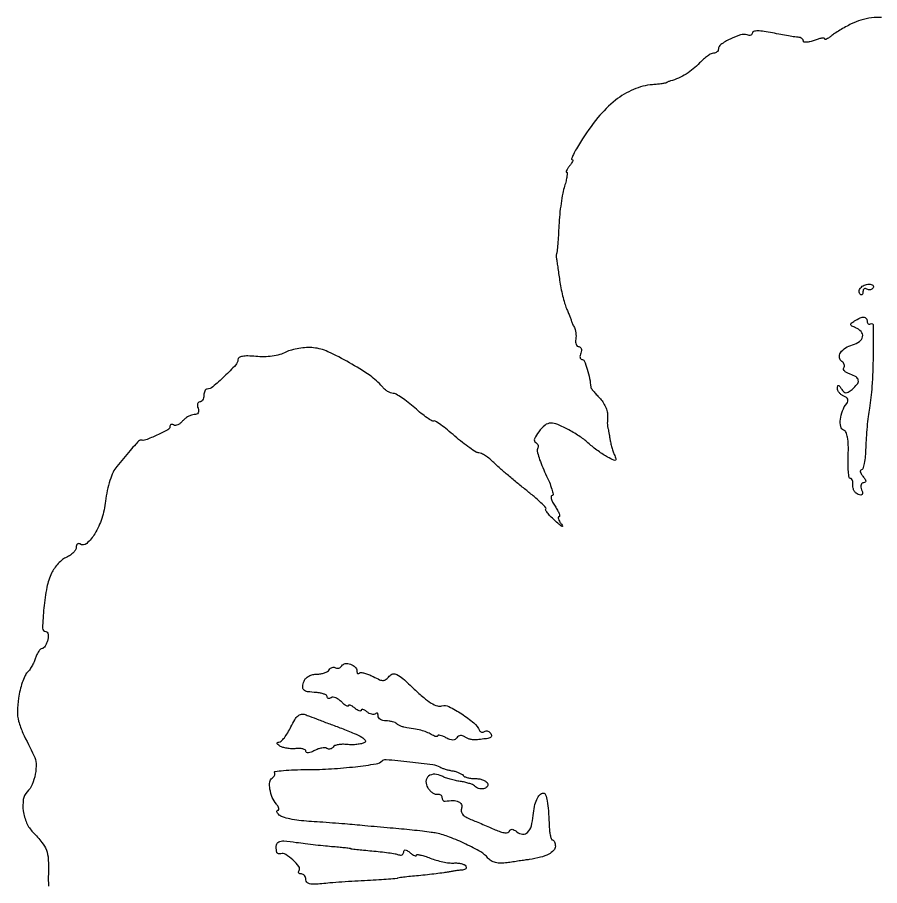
# Model space of a CAD drawing. Extents: x 0 to 455, y 0 to 405.
# Drawn here: x 5.2 to 207.9, y 199.3 to 403.4 of the extents above; entities that cross this region are included whole.
import ezdxf

# ---------------------------------------------------------------- set-up
doc = ezdxf.new("R2010")
doc.units = 0

msp = doc.modelspace()

# ---------------------------------------------------------------- linework, layer by layer
msp.add_lwpolyline([(208.392117, 403.407031, 0.041663), (206.027023, 403.30562, 0.039697), (203.531941, 402.785585, 0.045216), (201.261903, 401.891502, 0.010622), (199.911304, 401.17662, 0.00931), (198.530875, 400.373947, 0.009399), (197.311375, 399.602403, 0.027464), (196.511903, 399.009878, -0.02215), (195.931118, 398.569799, -0.04858), (195.444121, 398.299271, -0.098397), (195.125009, 398.229982, -0.419392), (195, 398.352804, 0.400372), (194.838382, 398.522286, 0.046955), (194.265625, 398.495717, 0.03605), (193.458997, 398.32188, 0.01975), (192.5, 398, -0.026892), (191.541101, 397.693313, -0.04981), (190.734375, 397.566232, -0.07673), (190.185521, 397.619335, -0.342856), (190, 397.858084, 0.148563), (189.904533, 398.172296, 0.091803), (189.632812, 398.450823, 0.076983), (189.227932, 398.651932, 0.062176), (188.75, 398.740462, -0.02464), (188.004602, 398.821458, -0.003432), (186.471875, 399.075686, -0.00392), (184.660268, 399.403609, -0.003317), (182.75, 399.778023, 0.013958), (180.729243, 400.129615, 0.035601), (179.246961, 400.238281, 0.053199), (178.282943, 400.137378, 0.353795), (178, 399.787561, -0.15005), (177.899656, 399.460722, -0.148314), (177.632812, 399.244688, -0.114065), (177.228045, 399.17981, -0.068757), (176.75, 399.279461, 0.163917), (175.226396, 399.306686, 0.037081), (172.790473, 398.330342, 0.035052), (170.565379, 397.040307, 0.248778), (170, 395.97432, -0.115777), (169.912775, 395.602673, -0.100465), (169.666497, 395.286206, -0.093286), (169.298235, 395.07379, -0.08449), (168.864671, 395, 0.125165), (168.289996, 394.853853, 0.028946), (167.435192, 394.322751, 0.028128), (166.493997, 393.576993, 0.024276), (165.592651, 392.694473, -0.033945), (164.102047, 391.290375, -0.033425), (162.427759, 390.092977, -0.033728), (160.624675, 389.139145, -0.036128), (158.75, 388.461367, 0.015518), (158.444535, 388.364954, 0.015705), (158.146875, 388.250129, 0.015691), (157.894604, 388.134139, 0.059695), (157.75, 388.039071, -0.136704), (157.54827, 387.94677, -0.004815), (156.692188, 387.819349, -0.008616), (155.667629, 387.694876, -0.005887), (154.5, 387.587279, 0.082448), (150.055574, 386.477769, 0.066027), (145.82087, 383.933437, 0.053856), (141.690085, 379.842916, 0.029906), (137.549239, 374.077999, 0.010474), (136.606724, 372.513288, 0.019327), (135.917648, 371.197912, 0.01713), (135.480215, 370.190498, 0.528961), (135.6099, 370, -0.397337), (135.744594, 369.872895, -0.111495), (135.692675, 369.559375, -0.052943), (135.433766, 369.076264, -0.023746), (135, 368.5, 0.020622), (134.560649, 367.923843, 0.044498), (134.283135, 367.440625, 0.085961), (134.197649, 367.120408, 0.44064), (134.30775, 367, -0.42773), (134.469913, 366.830212, -0.025442), (134.393696, 366.045313, -0.025703), (134.182116, 364.99655, -0.014538), (133.824286, 363.75, 0.030488), (133.40531, 362.092972, 0.010966), (133.006118, 359.692187, 0.010831), (132.682601, 357.035461, 0.012631), (132.493985, 354.5, -0.003001), (132.36542, 352.16466, -0.004422), (132.222077, 350.115625, -0.002119), (132.077606, 348.377404, -0.081307), (131.981472, 348, 0.067592), (131.909181, 347.74544, 0.026663), (131.876957, 347.381912, 0.025799), (131.883585, 346.98003, 0.029316), (131.932247, 346.597997, -0.00861), (132.02746, 346.036891, -0.000965), (132.219479, 344.757171, -0.001172), (132.441489, 343.233203, -0.000951), (132.672617, 341.597997, 0.014187), (132.967763, 339.845882, 0.011218), (133.382834, 337.969412, 0.011379), (133.847112, 336.244204, 0.027515), (134.288155, 335, -0.003443), (134.695314, 334.00605, -0.004443), (135.054774, 333.0875, -0.003403), (135.343605, 332.313873, -0.038728), (135.431519, 332, 0.047822), (135.508718, 331.742472, 0.013037), (135.679281, 331.353125, 0.013062), (135.896857, 330.919536, 0.013251), (136.135794, 330.5, -0.073879), (136.348324, 329.99269, -0.033075), (136.480358, 329.279687, -0.031832), (136.522336, 328.493416, -0.037383), (136.458966, 327.75, 0.055533), (136.42625, 327.080353, 0.084255), (136.55899, 326.514063, 0.113352), (136.829958, 326.13778, 0.182216), (137.195473, 326, -0.174242), (137.535231, 325.877892, -0.149511), (137.745708, 325.559375, -0.104659), (137.783897, 325.074205, -0.059169), (137.638374, 324.5, 0.048047), (137.479073, 323.925272, 0.08802), (137.479665, 323.440625, 0.137856), (137.633473, 323.122861, 0.214716), (137.906385, 323, -0.30642), (138.447847, 322.633784, -0.018356), (139.148108, 320.68364, -0.026158), (139.724941, 318.477398, -0.03875), (139.975962, 316.495192, 0.14887), (140.079637, 316.205862, 0.011171), (140.599025, 315.539376, 0.014668), (141.27118, 314.76314, 0.010601), (142.063274, 313.936726, -0.050316), (142.839946, 312.985756, -0.041523), (143.469359, 311.837188, -0.043206), (143.870362, 310.673859, -0.081424), (143.952583, 309.686726, 0.009746), (143.900177, 308.812816, 0.011968), (143.886715, 307.995476, 0.010469), (143.906119, 307.31249, 0.080378), (143.972642, 307, -0.039286), (144.064148, 306.695171, -0.005691), (144.194166, 306.059375, -0.006419), (144.329956, 305.30239, -0.005455), (144.454305, 304.5, 0.019892), (144.620701, 303.598979, 0.011797), (144.886768, 302.539264, 0.011796), (145.202589, 301.493053, 0.019854), (145.522602, 300.633666, -0.017809), (145.932665, 299.546071, -0.399389), (145.803104, 299.267271, -0.21209), (145.389583, 299.284718, -0.007811), (143.964627, 300.018931, -0.021168), (142.920864, 300.635727, -0.012051), (141.710874, 301.463807, -0.012019), (140.530708, 302.357809, -0.019425), (139.576316, 303.180095, 0.041089), (137.537405, 304.788449, 0.023614), (134.848847, 306.394723, 0.021642), (132.209551, 307.663289, 0.101539), (130.568603, 308, 0.173233), (129.231828, 307.522525, 0.056448), (127.748013, 305.998097, 0.063358), (126.776703, 304.350079, 0.371629), (127.055758, 303.46554, -0.088813), (127.387459, 303.168255, -0.094941), (127.586013, 302.780821, -0.099936), (127.621537, 302.364181, -0.1103), (127.489112, 301.982382, 0.201055), (127.395338, 301.389076, 0.01724), (127.8211, 299.877419, 0.020636), (128.488521, 298.050613, 0.014484), (129.382514, 296.051481, -0.014114), (130.250917, 294.113428, -0.025913), (130.829584, 292.483872, -0.027676), (131.117514, 291.276295, -0.467585), (130.886661, 291, 0.383727), (130.663663, 290.799308, 0.09533), (130.709075, 290.265625, 0.051523), (131.02899, 289.459817, 0.024795), (131.591957, 288.5, -0.019515), (132.168543, 287.540318, -0.039074), (132.532212, 286.734375, -0.062349), (132.656711, 286.180838, -0.442828), (132.492565, 286, 0.379957), (132.326559, 285.852564, 0.113248), (132.366004, 285.485937, 0.055263), (132.633571, 284.922175, 0.025187), (133.097294, 284.25, -0.064076), (133.347343, 283.819584, -0.692716), (133.247447, 283.725117, -0.059746), (132.709185, 284.072804, -0.008781), (131.723682, 284.92061, -0.016163), (130.71438, 285.880507, -0.02679), (129.935669, 286.760183, -0.025446), (129.418077, 287.484975, -0.352235), (129.450501, 287.783834, 0.410744), (129.452365, 288.098243, 0.008638), (128.236609, 289.300902, 0.014857), (126.657437, 290.722668, 0.008814), (124.696558, 292.326775, -0.004942), (122.538686, 294.064318, -0.004534), (120.352199, 295.894275, -0.004534), (118.430992, 297.562378, -0.014843), (117.204545, 298.713551, 0.023647), (116.237332, 299.589895, 0.026774), (115.229545, 300.332944, 0.02743), (114.316369, 300.864252, 0.115291), (113.704545, 301.01562, -0.135499), (113.008546, 301.217511, -0.013508), (111.542313, 302.175411, -0.016214), (109.833128, 303.443029, -0.012195), (108.035243, 304.94191, 0.009851), (106.283764, 306.416075, 0.01554), (104.718798, 307.602951, 0.009565), (103.39758, 308.504228, 0.291102), (103.014875, 308.509193, -0.286071), (102.640264, 308.510573, -0.012322), (101.494459, 309.270448, -0.017838), (100.131181, 310.29803, -0.011403), (98.619213, 311.582903, 0.01512), (97.056061, 312.891385, 0.019262), (95.534956, 313.996228, 0.017516), (94.21729, 314.812532, 0.130638), (93.512026, 315, -0.096633), (92.931573, 315.113239, -0.041868), (92.226688, 315.470431, -0.039375), (91.517979, 315.988705, -0.04201), (90.91579, 316.601467, 0.069153), (88.088834, 319.182657, 0.021743), (83.220187, 322.224352, 0.021097), (78.159225, 324.812704, 0.0831), (74.79116, 325.725821, 0.037887), (73.166941, 325.763493, 0.026788), (71.351889, 325.570168, 0.027174), (69.627301, 325.19535, 0.05025), (68.29116, 324.679019, -0.052285), (66.880106, 324.140313, -0.029928), (65.091865, 323.777104, -0.028594), (63.14653, 323.61454, -0.031113), (61.25, 323.682855, 0.017985), (59.378589, 323.799491, 0.050301), (58.069265, 323.70211, 0.088104), (57.276056, 323.412107, 0.267235), (57, 322.932489, -0.190703), (56.509424, 321.693039, -0.013794), (53.865277, 319.027389, -0.014423), (51.082157, 316.521562, -0.172398), (49.75, 316.015973, 0.188785), (49.463499, 315.896705, 0.086143), (49.220312, 315.564067, 0.067037), (49.055297, 315.075219, 0.047956), (49, 314.5, -0.062722), (48.92777, 313.926468, -0.08088), (48.715469, 313.440625, -0.098158), (48.400789, 313.115494, -0.152681), (48.031385, 313, 0.184534), (47.710807, 312.877514, 0.147206), (47.516384, 312.559375, 0.100118), (47.488865, 312.074366, 0.055937), (47.638374, 311.5, -0.075502), (47.773569, 310.882946, -0.153632), (47.656817, 310.40567, -0.1663), (47.297756, 310.105426, -0.091968), (46.729434, 310, 0.081278), (46.07107, 309.892267, 0.044133), (45.317972, 309.562609, 0.042478), (44.591625, 309.080767, 0.051908), (44.009138, 308.51101, -0.050777), (43.470716, 307.981976, -0.064546), (42.875922, 307.620389, -0.078442), (42.317852, 307.471484, -0.165938), (41.886693, 307.570027, 0.085122), (41.547997, 307.706778, 0.163939), (41.260466, 307.674707, 0.180418), (41.069082, 307.480366, 0.105574), (41, 307.156842, -0.278748), (40.569502, 306.444643, -0.013478), (37.978388, 305.172307, -0.016412), (35.34147, 304.067746, -0.167544), (34.174264, 304.030554, 0.277115), (33.846871, 303.950259, 0.012931), (33.025007, 303.092042, 0.008931), (31.659271, 301.535017, 0.00094), (28.540215, 297.83421, 0.067206), (27.695974, 296.500142, 0.029029), (26.930114, 294.536998, 0.0265), (26.30496, 292.195747, 0.022511), (25.88985, 289.670508, -0.048613), (25.001931, 285.605703, -0.056873), (23.37171, 282.01165, -0.075754), (21.488853, 279.733466, -0.332076), (19.85464, 279.589837, 0.137655), (19.530132, 279.683145, 0.190981), (19.251051, 279.574571, 0.139832), (19.062678, 279.263497, 0.066757), (19, 278.796145, -0.136727), (18.839005, 278.218407, -0.057044), (18.340365, 277.572593, -0.050634), (17.6135, 276.962663, -0.045732), (16.754434, 276.487128, 0.064822), (15.798517, 275.909401, 0.034733), (14.780707, 274.975319, 0.033911), (13.858967, 273.860863, 0.044768), (13.188712, 272.726724, 0.063448), (12.10315, 269.423967, 0.023255), (11.39499, 264.551594, 0.014929), (11.071508, 259.799956, 0.425422), (11.841539, 259, -0.229327), (12.169484, 258.841237, -0.112627), (12.37383, 258.4125, -0.07515), (12.419435, 257.766168, -0.044079), (12.289749, 257, -0.035906), (12.029596, 256.234394, -0.047691), (11.680678, 255.5875, -0.056409), (11.30076, 255.138871, -0.191138), (10.950756, 255, 0.196124), (10.58945, 254.852609, 0.048462), (10.169045, 254.352763, 0.042276), (9.763022, 253.640223, 0.031536), (9.435456, 252.79664, -0.030872), (9.072124, 251.85726, -0.022153), (8.557164, 250.856119, -0.022484), (7.979444, 249.943462, -0.044053), (7.42755, 249.284692, 0.09238), (6.876994, 248.48195, 0.023078), (6.298374, 246.993558, 0.022788), (5.784485, 245.200105, 0.021164), (5.421138, 243.322677, 0.032502), (5.162726, 240.248763, 0.07078), (5.451148, 237.904875, 0.044506), (6.472585, 235.13004, 0.006827), (9.061454, 229.842691, -0.108847), (9.55181, 227.939258, -0.055325), (9.365061, 225.46205, -0.054838), (8.629849, 223.045549, -0.095409), (7.458862, 221.316005, 0.161697), (6.554171, 219.511728, 0.071349), (6.549572, 216.811388, 0.06687), (7.34207, 213.995006, 0.092459), (8.804089, 211.821943, -0.023769), (10.942151, 209.428481, -0.081248), (11.975005, 207.622172, -0.07667), (12.409371, 205.525157, -0.019691), (12.450433, 202.054351, 0.01732), (12.471377, 199.100916, 0.058393)], format="xyb")
for points in [[(206.386913, 339.817021, -0.108766), (206.11522, 339.536973, -0.099739), (205.742602, 339.385962, -0.095385), (205.326205, 339.387618, -0.090093), (204.930902, 339.542705, 0.110306), (204.576421, 339.66565, 0.182985), (204.273452, 339.588987, 0.160128), (204.069898, 339.317541, 0.081648), (204, 338.89235, -0.048234), (203.958448, 338.462615, -0.143953), (203.82371, 338.203001, -0.26052), (203.626986, 338.142918, -0.14401), (203.399864, 338.266802, -0.211031), (203.11495, 339.002601, -0.164261), (203.430276, 339.810467, -0.120282), (204.290924, 340.442781, -0.098875), (205.412023, 340.666667, -0.057035), (205.948943, 340.60522, -0.122855), (206.317147, 340.417083, -0.190522), (206.461045, 340.13892, -0.165088)], [(205, 331.940983, 0.07916), (205.058715, 331.572444, 0.157194), (205.230623, 331.335585, 0.184717), (205.486266, 331.265982, 0.11401), (205.785099, 331.367184, -0.586064), (206.417151, 331.01642, -0.004505), (206.380347, 323.765436, -0.011393), (206.116466, 316.611536, -0.029688), (205.505244, 311.5, 0.014428), (205.218271, 309.594968, 0.006898), (204.954209, 307.133383, 0.006832), (204.748914, 304.553373, 0.00967), (204.642051, 302.251942, -0.015612), (204.524659, 300.240027, -0.025351), (204.285447, 298.54493, -0.022834), (203.976911, 297.265001, -0.333157), (203.627555, 297.001942, 0.284346), (203.410583, 296.867028, 0.177712), (203.377077, 296.559945, 0.079573), (203.582527, 296.076551, 0.03302), (204, 295.5, -0.02759), (204.491924, 294.835917, -0.12063), (204.65475, 294.37895, -0.281709), (204.525786, 294.109908, -0.144652), (204.15383, 294, 0.177936), (203.790899, 293.86662, 0.148745), (203.567733, 293.519293, 0.103003), (203.530363, 292.990055, 0.05797), (203.690734, 292.36355, -0.038866), (203.906161, 291.63824, -0.205557), (203.827822, 291.240437, -0.271315), (203.511216, 291.090993, -0.062161), (202.90935, 291.221179, -0.098868), (202.38134, 291.533592, -0.075879), (201.954795, 292.052568, -0.073486), (201.691745, 292.692917, -0.082041), (201.638889, 293.357629, 0.042958), (201.637946, 293.986507, 0.065889), (201.519779, 294.517553, 0.090076), (201.310115, 294.875221, 0.218616), (201.038372, 295, -0.36805), (200.756652, 295.239867, -0.016654), (200.583476, 296.597879, -0.021165), (200.493467, 298.354019, -0.012747), (200.528106, 300.439588, 0.01506), (200.55779, 302.916972, 0.040128), (200.384319, 304.675109, 0.060207), (200.026153, 305.837775, 0.198884), (199.456246, 306.378416, -0.257483), (198.759696, 307.204767, -0.077648), (198.689337, 308.904522, -0.065052), (199.185973, 310.903313, -0.071979), (200.169956, 312.633217, 0.093439), (200.434363, 313.147936, 0.163163), (200.417626, 313.622248, 0.144427), (200.109839, 314.030828, 0.06808), (199.525523, 314.351832, -0.067899), (198.943446, 314.671333, -0.063337), (198.452621, 315.141676, -0.067573), (198.123024, 315.685027, -0.105961), (198.015313, 316.218615, -0.040302), (198.065896, 316.763842, -0.412003), (198.233586, 316.882574, -0.19629), (198.490749, 316.723784, -0.016454), (198.939097, 316.064302, 0.050531), (199.481966, 315.372206, 0.190605), (199.973918, 315.147786, 0.156052), (200.551664, 315.300438, 0.03121), (201.423785, 315.936747, 0.046832), (202.629757, 317.144945, 0.206126), (202.905938, 318.08999, 0.231205), (202.400857, 318.866552, 0.05816), (200.985479, 319.504609, -0.044968), (200.252494, 319.812099, -0.075949), (199.718656, 320.208477, -0.112796), (199.45965, 320.625423, -0.224878), (199.501791, 321.002898, 0.112479), (199.629638, 321.376684, 0.100179), (199.590979, 321.78608, 0.094294), (199.391109, 322.168246, 0.087048), (199.059986, 322.462927, -0.228359), (198.473191, 323.38204, -0.172653), (198.741403, 324.566145, -0.111751), (199.890433, 325.710892, -0.078925), (201.572358, 326.428805, 0.094435), (203.192789, 327.180252, 0.19606), (203.92173, 328.340192, 0.228474), (203.581964, 329.542638, 0.12052), (202.278025, 330.446806, -0.021499), (201.355503, 330.847105, -0.245408), (201.127, 331.155874, -0.271633), (201.261156, 331.497023, -0.025443), (202.028025, 332.038482, -0.031866), (203.332199, 332.751295, -0.117863), (204.244821, 332.93805, -0.239264), (204.783715, 332.641904, -0.150779)], [(85, 249.726345, 0.054131), (85.039881, 249.359045, 0.162927), (85.16764, 249.145587, 0.257279), (85.354038, 249.106867, 0.122248), (85.570689, 249.237356, -0.226277), (85.955154, 249.373502, -0.036293), (86.760786, 249.229169, -0.034063), (87.752838, 248.902695, -0.023871), (88.820689, 248.408091, 0.019075), (90.349083, 247.682301, 0.108583), (91.227524, 247.514382, 0.16605), (91.905105, 247.766751, 0.061759), (92.616242, 248.512272, -0.179805), (93.42723, 249.039619, -0.176609), (94.392997, 248.914468, -0.062822), (95.819355, 247.930325, -0.008646), (98.472717, 245.474611, 0.015616), (100.70433, 243.466245, 0.03848), (102.490933, 242.17821, 0.054823), (103.91894, 241.509099, 0.160348), (104.992613, 241.497656, -0.196431), (106.62969, 241.365434, -0.027092), (109.651177, 239.62465, -0.030308), (112.506072, 237.510325, -0.114315), (113.83541, 235.743769, 0.123769), (114.028994, 235.496259, 0.116878), (114.320657, 235.363178, 0.104731), (114.66803, 235.367811, 0.083075), (115.016312, 235.510081, -0.119451), (115.387096, 235.631229, -0.100674), (115.797949, 235.580585, -0.092127), (116.186095, 235.364971, -0.08179), (116.489919, 235.016312, -0.112182), (116.626646, 234.617325, -0.159913), (116.549001, 234.253799, -0.145303), (116.261064, 233.983049, -0.08778), (115.809017, 233.847686, -0.000841), (115.200131, 233.777875, -0.000444), (114.443899, 233.693138, -0.000441), (113.669548, 233.607759, -0.000681), (113, 233.535456, -0.054427), (112.340716, 233.537129, -0.036581), (111.599589, 233.675372, -0.036767), (110.892966, 233.91823, -0.058431), (110.339028, 234.236329, 0.077809), (109.830573, 234.502778, 0.108471), (109.32177, 234.559637, 0.119637), (108.871907, 234.399009, 0.109466), (108.528339, 234.045854, -0.123553), (108.114838, 233.643801, -0.130822), (107.569374, 233.495577, -0.089655), (106.856881, 233.620572, -0.034738), (105.939312, 234.032479, 0.022583), (105.19508, 234.388538, 0.04407), (104.569673, 234.590941, 0.070256), (104.142812, 234.627155, 0.398007), (104, 234.476167, -0.303865), (103.893912, 234.317721, -0.135587), (103.632812, 234.285901, -0.069865), (103.229843, 234.405172, -0.032794), (102.75, 234.662863, 0.040895), (101.678548, 235.21612, 0.028795), (100.398215, 235.665183, 0.023121), (98.807422, 236.04358, 0.011625), (96.770371, 236.380778, -0.02959), (96.057796, 236.525193, -0.027263), (95.347003, 236.75573, -0.028307), (94.736617, 237.031793, -0.07616), (94.353704, 237.312962, 0.095384), (93.96336, 237.577272, 0.034735), (93.329942, 237.798183, 0.032912), (92.585593, 237.949324, 0.033645), (91.833333, 238, -0.061768), (91.132309, 238.086934, -0.080164), (90.538542, 238.342708, -0.09778), (90.141105, 238.721717, -0.154765), (90, 239.166667, 0.057388), (89.953729, 239.56848, 0.172529), (89.806715, 239.79734, 0.253554), (89.592176, 239.832285, 0.113033), (89.342009, 239.675343, -0.171918), (88.989854, 239.507446, -0.082297), (88.483088, 239.537806, -0.066538), (87.904134, 239.753708, -0.050768), (87.342009, 240.131121, 0.03138), (86.826304, 240.507117, 0.074889), (86.394215, 240.698909, 0.168576), (86.119912, 240.680843, 0.301415), (86, 240.5, -0.341777), (85.867713, 240.329078, -0.144806), (85.559375, 240.339608, -0.064878), (85.07637, 240.573717, -0.027963), (84.5, 241, 0.025998), (83.923674, 241.429763, 0.059248), (83.440625, 241.675378, 0.129665), (83.130356, 241.704677, 0.367029), (83, 241.551016, -0.43801), (82.863702, 241.425279, -0.108093), (82.535693, 241.525275, -0.047876), (82.02689, 241.878572, -0.020699), (81.41938, 242.437763, 0.044372), (80.746665, 243.000613, 0.05587), (80.033, 243.387164, 0.066704), (79.386218, 243.553396, 0.169581), (78.91938, 243.450174, -0.06557), (78.567294, 243.291834, -0.137775), (78.26986, 243.286526, -0.191063), (78.074382, 243.43012, -0.140614), (77.999294, 243.690983, 0.25276), (77.825259, 244.012587, 0.055662), (77.245557, 244.305901, 0.045159), (76.416706, 244.532573, 0.029744), (75.434372, 244.648255, -0.022484), (73.406919, 244.857238, -0.154239), (72.516544, 245.291453, -0.23993), (72.250179, 246.044382, -0.058938), (72.58345, 247.356872, -0.108711), (72.997891, 247.98535, -0.066381), (73.714371, 248.517331, -0.061723), (74.608552, 248.877407, -0.064974), (75.547972, 249, 0.039916), (76.487431, 249.075118, 0.042761), (77.380864, 249.298542, 0.046903), (78.105451, 249.625828, 0.125459), (78.510081, 250.016312, -0.08344), (78.815187, 250.364134, -0.092847), (79.206842, 250.577624, -0.100558), (79.623007, 250.625047, -0.117181), (80, 250.5, 0.112095), (80.374889, 250.371459, 0.100139), (80.785229, 250.409547, 0.094409), (81.168017, 250.60904, 0.087354), (81.462927, 250.940014, -0.227611), (82.271938, 251.458138, -0.113628), (83.509587, 251.328637, -0.109165), (84.601372, 250.662244, -0.204094)], [(81.35146, 236.257215, -0.010085), (84.363584, 235.060136, -0.037914), (86.170959, 234.132387, -0.10027), (86.923317, 233.431626, -0.447056), (86.807235, 232.911999, -0.07107), (86.08226, 232.632222, -0.02757), (85.019568, 232.448407, -0.02662), (83.829111, 232.373401, -0.029766), (82.681455, 232.430624, 0.03169), (81.596371, 232.480547, 0.039629), (80.593296, 232.383348, 0.044), (79.798566, 232.168731, 0.167932), (79.406581, 231.848845, -0.102368), (79.129104, 231.555496, -0.098668), (78.75445, 231.391558, -0.097126), (78.340517, 231.382399, -0.095805), (77.951568, 231.529932, 0.136848), (77.461919, 231.671565, 0.046228), (76.715144, 231.609568, 0.041875), (75.861084, 231.383357, 0.037211), (75.020667, 231.01106, -0.03314), (74.245302, 230.660012, -0.067149), (73.593571, 230.510993, -0.122117), (73.167119, 230.576466, -0.302617), (73, 230.827303, 0.252155), (72.825373, 231.151555, 0.079741), (72.307167, 231.385229, 0.057598), (71.544986, 231.499963, 0.035935), (70.641421, 231.466067, -0.037627), (69.636299, 231.431762, -0.03084), (68.566944, 231.542039, -0.031873), (67.592413, 231.768315, -0.068264), (66.891421, 232.088267, -0.030073), (66.396222, 232.445269, -0.153314), (66.211904, 232.72551, -0.372433), (66.297643, 232.909771, -0.102548), (66.636059, 232.984687, 0.19104), (67.180267, 233.209029, 0.033592), (67.93677, 234.04574, 0.032218), (68.735928, 235.205072, 0.024016), (69.468697, 236.575277, -0.022994), (70.369647, 238.268272, -0.080796), (71.158812, 239.21233, -0.139272), (71.953093, 239.582894, -0.135584), (72.832639, 239.48596, 0.003764), (73.847367, 239.090326, 0.000487), (76.022829, 238.263371, 0.000568), (78.60597, 237.287684, 0.000475)], [(104.5, 227.158974, 0.044302), (105.018387, 226.906841, 0.016755), (105.780998, 226.645083, 0.016442), (106.634159, 226.414237, 0.019287), (107.45659, 226.253677, -0.031395), (108.245432, 226.07976, -0.032365), (108.998059, 225.809732, -0.034209), (109.614875, 225.49051, -0.104457), (109.95659, 225.169526, 0.141842), (110.326156, 224.87038, 0.037635), (111.052989, 224.626736, 0.035047), (111.957411, 224.463896, 0.029855), (112.925926, 224.417002, -0.047353), (113.884159, 224.336974, -0.055332), (114.758912, 224.077355, -0.064034), (115.427152, 223.688552, -0.149652), (115.759259, 223.222222, -0.269575), (115.603647, 222.473355, -0.170467), (114.799348, 222.032297, -0.115339), (113.619716, 222.109977, -0.123111), (112.628854, 222.704479, 0.097103), (112.190139, 222.999368, 0.022897), (111.357248, 223.305679, 0.022729), (110.349714, 223.574977, 0.020653), (109.289249, 223.761849, -0.020708), (108.160896, 223.960811, -0.015962), (106.949102, 224.267479, -0.01623), (105.833686, 224.62754, -0.03669), (105.02318, 224.987595, 0.114337), (103.291998, 225.455013, 0.180339), (101.848391, 224.97531, 0.218136), (101.243354, 223.765081, 0.153898), (101.656942, 222.278467, 0.046279), (102.180488, 221.6166, 0.053139), (102.795118, 221.095862, 0.060867), (103.404505, 220.782375, 0.145614), (103.906942, 220.75, -0.089647), (104.324156, 220.769219, -0.117685), (104.678914, 220.632812, -0.127432), (104.914881, 220.361552, -0.116125), (105, 220, 0.075146), (105.056406, 219.626809, 0.101574), (105.220313, 219.328536, 0.119953), (105.464378, 219.151665, 0.137085), (105.75, 219.118421, -0.041385), (107.587934, 219.254454, -0.098643), (108.922395, 218.976305, -0.181012), (109.589174, 218.342199, -0.2076), (109.6267, 217.46958, 0.133556), (109.551739, 216.728933, 0.130172), (109.860498, 216.044098, 0.089199), (110.593105, 215.413867, 0.036887), (111.769712, 214.832745, -0.002471), (113.030897, 214.314396, -0.001334), (114.579228, 213.664214, -0.001328), (116.152951, 212.99349, -0.002092), (117.5, 212.408455, 0.024287), (118.781477, 211.918262, 0.055319), (119.794156, 211.706374, 0.088408), (120.496958, 211.76316, 0.249622), (120.847246, 212.087028, -0.169081), (121.097979, 212.403302, -0.171197), (121.489488, 212.493477, -0.103645), (122.015718, 212.319511, -0.041747), (122.639628, 211.884119, 0.153802), (123.974114, 211.339451, 0.22216), (125.150319, 211.775369, 0.128877), (126.02109, 213.288063, 0.046902), (126.448445, 215.744635, -0.031159), (126.750183, 217.873454, -0.056236), (127.296053, 219.546099, -0.078235), (128.015059, 220.634116, -0.210709), (128.844731, 221, -0.320843), (129.364227, 220.628394, -0.038255), (129.738266, 219.178377, -0.026481), (130.02605, 216.851056, -0.007747), (130.222822, 213.25, 0.019035), (130.31913, 212.004333, 0.030488), (130.505998, 210.954688, 0.031187), (130.744528, 210.182199, 0.311789), (131.008307, 210, -0.210159), (131.260047, 209.8893, -0.08144), (131.473274, 209.563631, -0.062013), (131.61837, 209.083208, -0.042385), (131.666667, 208.51449, -0.191845), (131.263525, 207.502464, -0.086247), (130.096915, 206.632856, -0.056494), (128.181406, 205.921406, -0.024226), (125.5, 205.393716, 0.000027), (124.512022, 205.248513, 0.000011), (123.149296, 205.04813, 0.00001), (121.67544, 204.831343, 0.000013), (120.306116, 204.629865, -0.035903), (118.816357, 204.518912, -0.061312), (117.579515, 204.667932, -0.073678), (116.581924, 205.077376, -0.086278), (115.806116, 205.742437, 0.090422), (114.120662, 207.163415, 0.017699), (110.596098, 209.01953, 0.019772), (106.777218, 210.678363, 0.042808), (103.707467, 211.576673, 0.016464), (102.48345, 211.781994, 0.003697), (100.385943, 212.047427, 0.00383), (97.958987, 212.3175, 0.0037), (95.5, 212.553707, -0.000243), (92.838453, 212.790816, -0.000163), (89.79375, 213.064553, -0.000164), (86.843753, 213.33172, -0.000323), (84.5, 213.546287, 0.002692), (82.168767, 213.748576, 0.001405), (79.261765, 213.976847, 0.001397), (76.277806, 214.194344, 0.002136), (73.688986, 214.364659, -0.016861), (71.380612, 214.584944, -0.020804), (69.25038, 214.951628, -0.019693), (67.516226, 215.397105, -0.124276), (66.738986, 215.861014, -0.034438), (66.357338, 216.299196, -0.094436), (66.17617, 216.665423, -0.22883), (66.217814, 216.895791, -0.239964), (66.422445, 217, 0.280445), (66.628054, 217.125168, 0.180467), (66.662484, 217.410654, 0.08075), (66.473129, 217.860751, 0.033351), (66.084676, 218.397972, -0.072676), (65.107211, 220.000781, -0.060134), (64.54939, 221.923241, -0.067407), (64.50204, 223.633984, -0.231582), (65.077779, 224.54807, 0.069446), (65.411369, 224.824654, 0.085308), (65.629278, 225.164862, 0.099722), (65.700294, 225.513963, 0.13907), (65.614376, 225.819098, -0.543398), (65.744239, 226.091624, -0.009232), (67.71362, 226.313375, -0.014144), (70.250599, 226.479471, -0.007875), (73.348064, 226.545584, 0.013575), (79.035359, 226.731852, 0.01404), (84.64032, 227.226179, 0.009034), (89.521771, 227.884802, 0.159191), (90.926539, 228.594696, -0.222175), (91.848834, 228.927602, -0.003633), (97.451156, 228.376154, -0.00605), (102.829117, 227.741413, -0.103279)], [(79.5, 208.451418, -0.00314), (81.033748, 208.320319, -0.005213), (82.325, 208.188184, -0.001095), (83.447437, 208.058997, -0.380409), (83.5, 207.999908, 0.380607), (83.553122, 207.940231, 0.000702), (84.96875, 207.777167, 0.004168), (86.582802, 207.607158, 0.002509), (88.5, 207.431072, -0.006496), (90.505976, 207.23069, -0.00766), (92.398438, 206.987368, -0.006811), (93.987413, 206.73613, -0.046842), (94.75, 206.529952, 0.07947), (95.227578, 206.433607, 0.126515), (95.632812, 206.520503, 0.149993), (95.900966, 206.775725, 0.128789), (96, 207.15383, -0.144652), (96.109908, 207.525786, -0.281709), (96.37895, 207.65475, -0.12063), (96.835917, 207.491924, -0.02759), (97.5, 207, 0.02378), (98.076265, 206.566294, 0.053035), (98.559375, 206.307582, 0.111768), (98.872838, 206.256007, 0.39688), (99, 206.390975, -0.435926), (99.186113, 206.563878, -0.032307), (99.954688, 206.45702, -0.028821), (101.003256, 206.177667, -0.015892), (102.25, 205.722891, 0.024347), (103.66107, 205.235038, 0.019795), (105.213487, 204.84756, 0.020232), (106.674682, 204.604915, 0.04809), (107.774636, 204.574117, -0.036486), (108.684516, 204.569726, -0.042433), (109.538073, 204.429719, -0.047235), (110.221532, 204.186574, -0.146287), (110.583653, 203.864646, -0.135754), (110.681238, 203.529973, -0.177455), (110.576536, 203.231515, -0.13618), (110.270242, 203.016777, -0.070711), (109.809017, 202.923489, 0.014858), (109.168076, 202.866877, 0.005994), (108.297024, 202.753174, 0.005925), (107.361597, 202.608314, 0.007477), (106.5, 202.451136, -0.014828), (105.412043, 202.269147, -0.003672), (103.61875, 202.036988, -0.003752), (101.560937, 201.801593, -0.003753), (99.5, 201.597133, 0.003133), (97.582822, 201.409335, 0.005198), (95.96875, 201.224028, 0.00109), (94.565604, 201.045031, 0.376898), (94.5, 200.970362, -0.392231), (94.433057, 200.898154, -0.000566), (92.44375, 200.749679, -0.003747), (90.184111, 200.600617, -0.002251), (87.5, 200.455874, 0.002869), (84.545024, 200.292864, 0.002503), (81.454688, 200.089062, 0.002517), (78.6625, 199.876742, 0.007463), (76.75, 199.692854, -0.019304), (74.979878, 199.564865, -0.070224), (73.861693, 199.684565, -0.14017), (73.238917, 200.045612, -0.194105), (73, 200.637856, 0.076194), (72.920233, 201.158264, 0.089402), (72.688914, 201.59987, 0.100746), (72.344853, 201.895083, 0.127769), (71.940983, 202, -0.083919), (71.574668, 202.061918, -0.162656), (71.342216, 202.241351, -0.181323), (71.279017, 202.508639, -0.107159), (71.389756, 202.821621, 0.311711), (71.341728, 203.767026, 0.043917), (69.94844, 205.284172, 0.043936), (68.259537, 206.574319, 0.211834), (67.091772, 206.747257, -0.081478), (66.743621, 206.709554, -0.103983), (66.432583, 206.792944, -0.117275), (66.207561, 206.983499, -0.126192), (66.1, 207.25, -0.061116), (66.083614, 208.814657, -0.260714), (66.608165, 209.54681, -0.131847), (67.822258, 209.763803, -0.013479), (70.75, 209.433697, 0.004112), (72.860067, 209.155666, 0.002748), (75.279687, 208.870565, 0.002767), (77.628428, 208.620046, 0.005434)]]:
    msp.add_lwpolyline(points, format="xyb", close=True)

doc.saveas('drawing.dxf')
